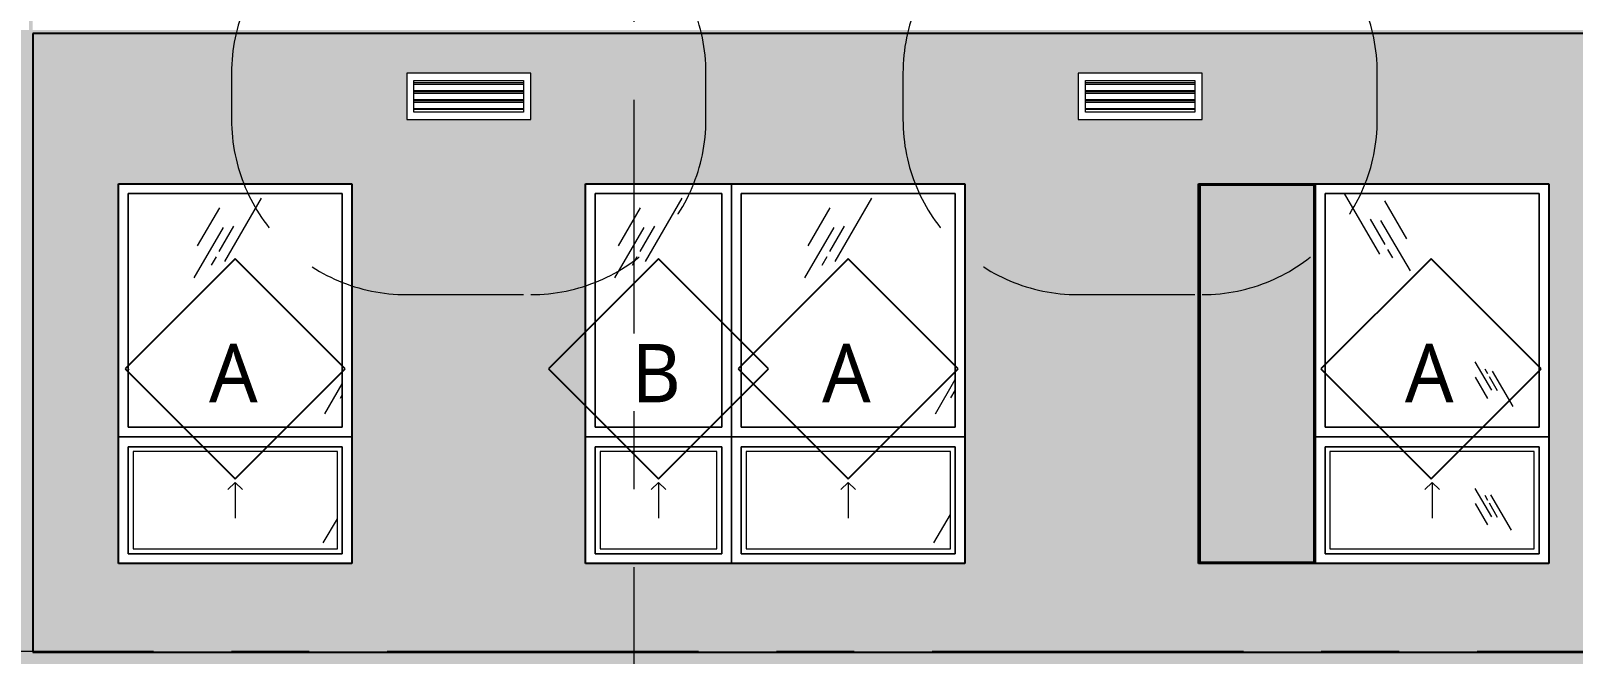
# Model space of a CAD drawing. Header units: inches. Extents: x 6 to 15224, y -733 to 6300.
# Drawn here: x 10764.1 to 11081.1, y 5348.4 to 5476.4 of the extents above; entities that cross this region are included whole.
import ezdxf

# ---------------------------------------------------------------- set-up
doc = ezdxf.new("R2010")
doc.units = ezdxf.units.IN
doc.header["$MEASUREMENT"] = 0
for name, pattern in [('Center 1_2_', [112, 64, -16, 16, -16]), ('Center 3_8_', [96, 48, -16, 16, -16]), ('Hidden 3_16_', [36, 24, -12])]:
    doc.linetypes.add(name, pattern=pattern)
for name, color, linetype, lineweight in [('A-FLOR-LEVL', 51, 'Continuous', 13), ('A-GENM', 13, 'Continuous', 18), ('A-GLAZ', 151, 'Continuous', 25), ('A-GLAZ-IDEN', 152, 'Continuous', 25), ('A-GLAZ-SILL', 1, 'Continuous', 18), ('A-WALL', 113, 'Continuous', 25), ('A-WALL-PATT', 111, 'Continuous', 25), ('M-EQPM', 50, 'Continuous', 18), ('M-EQPM-HDLN', 50, 'Hidden 3_16_', 13), ('S-GRID', 1, 'Continuous', 13)]:
    doc.layers.add(name, color=color, linetype=linetype, lineweight=lineweight)
doc.styles.add('Open Sans_5', font='OpenSans-Regular.ttf', dxfattribs={"height": 12})
pattern_1 = [(0, (10796.0429, 0), (5.12, 1.28), [0.16896, -3.671, 0.16896, -3.671, -20.48]), (0, (10796.0429, 0), (5.12, 1.28), [-7.68, 0.16896, -7.511, 0.16896, -3.671, -8.96]), (0, (10796.0429, 0), (5.12, 1.28), [-19.2, 0.16896, -2.391, 0.16896, -6.231]), (120, (10797.9629, 0.64), (-3.66851252, 3.79405007), [0.16896, -3.671, 0.16896, -3.671, -20.48]), (120, (10797.9629, 0.64), (-3.66851252, 3.79405007), [-7.68, 0.16896, -7.511, 0.16896, -3.671, -8.96]), (120, (10797.9629, 0.64), (-3.66851252, 3.79405007), [-19.2, 0.16896, -2.391, 0.16896, -6.231]), (240, (10798.6029, 3.2), (-1.45148748, -5.07405007), [0.16896, -3.671, 0.16896, -3.671, -20.48]), (240, (10798.6029, 3.2), (-1.45148748, -5.07405007), [-7.68, 0.16896, -7.511, 0.16896, -3.671, -8.96]), (240, (10798.6029, 3.2), (-1.45148748, -5.07405007), [-19.2, 0.16896, -2.391, 0.16896, -6.231])]

# ---------------------------------------------------------------- blocks, each defined once
blk = doc.blocks.new('1-2 WD Adaptive - 4-0_x6_-6_-12420702-EAST ELEVATION')
at = {"layer": 'A-GLAZ', "lineweight": 13}
h = blk.add_hatch(dxfattribs=at)
h.set_pattern_fill('FP_338', color=256, style=0, pattern_type=2)
h.set_pattern_definition([(59.808, (3435.497, 5432.806), (144.0017, 239.99866), [9, -754.581]), (59.808, (3434.763, 5426.193), (144.0017, 239.99866), [12, -751.581]), (59.808, (3439.948, 5431.623), (144.0017, 239.99866), [6, -757.581]), (59.808, (3438.359, 5428.844), (144.0017, 239.99866), [2, -761.581]), (59.808, (3441.054, 5429.598), (144.0017, 239.99866), [15, -748.581]), (59.808, (3466.472, 5399.404), (144.0017, 239.99866), [5.063, -758.519]), (59.808, (3466.031, 5401.668), (144.0017, 239.99866), [6.75, -756.831]), (59.808, (3464.822, 5401.525), (144.0017, 239.99866), [3.375, -760.206]), (59.808, (3466.853, 5405.029), (144.0017, 239.99866), [1.125, -762.456]), (59.808, (3461.639, 5398.297), (144.0017, 239.99866), [8.437, -755.144])])
h.paths.add_polyline_path([(3450, 5395), (3450, 5443), (3406, 5443), (3406, 5395), (3447.8, 5395)])
at = {"layer": 'A-GLAZ-SILL', "lineweight": 13}
h = blk.add_hatch(dxfattribs=at)
h.set_pattern_fill('FP_337', color=256, style=0, pattern_type=2)
h.set_pattern_definition([(59.808, (3435.497, 5406.806), (144.0017, 239.99866), [9, -754.581]), (59.808, (3434.763, 5400.193), (144.0017, 239.99866), [12, -751.581]), (59.808, (3439.948, 5405.623), (144.0017, 239.99866), [6, -757.581]), (59.808, (3438.359, 5402.844), (144.0017, 239.99866), [2, -761.581]), (59.808, (3441.054, 5403.598), (144.0017, 239.99866), [15, -748.581]), (59.808, (3466.472, 5373.404), (144.0017, 239.99866), [5.063, -758.519]), (59.808, (3466.031, 5375.668), (144.0017, 239.99866), [6.75, -756.831]), (59.808, (3464.822, 5375.525), (144.0017, 239.99866), [3.375, -760.206]), (59.808, (3466.853, 5379.029), (144.0017, 239.99866), [1.125, -762.456]), (59.808, (3461.639, 5372.297), (144.0017, 239.99866), [8.438, -755.144])])
h.paths.add_polyline_path([(3415.13, 5370), (3449, 5370), (3449, 5390), (3407, 5390), (3407, 5370)])
at = {"layer": 'A-GLAZ', "lineweight": 13}
for p, q in [((3404, 5393), (3404, 5445)), ((3404, 5445), (3452, 5445)), ((3404, 5367), (3404, 5445)), ((3450, 5443), (3406, 5443)), ((3406, 5443), (3406, 5395)), ((3450, 5395), (3450, 5443)), ((3452, 5445), (3452, 5367)), ((3404, 5367), (3404, 5393)), ((3404, 5393), (3452, 5393)), ((3452, 5393), (3404, 5393)), ((3406, 5395), (3450, 5395)), ((3450, 5391), (3406, 5391)), ((3406, 5391), (3406, 5369)), ((3450, 5369), (3450, 5391)), ((3452, 5367), (3404, 5367)), ((3406, 5369), (3450, 5369))]:
    blk.add_line(p, q, dxfattribs=at)
at = {"layer": 'A-GLAZ', "linetype": 'Hidden 3_16_', "lineweight": 13}
for q in [(3426.5, 5382.17), (3429.5, 5382.17), (3428, 5376.33)]:
    blk.add_line((3428, 5383.67), q, dxfattribs=at)
at = {"layer": 'A-GLAZ-SILL'}
for p, q in [((3406, 5443), (3450, 5443)), ((3406, 5395), (3406, 5443)), ((3450, 5443), (3406, 5443)), ((3406, 5443), (3406, 5395)), ((3450, 5443), (3450, 5395)), ((3450, 5395), (3450, 5443)), ((3450, 5395), (3406, 5395)), ((3406, 5395), (3450, 5395)), ((3406, 5391), (3450, 5391)), ((3406, 5369), (3406, 5391)), ((3450, 5391), (3406, 5391)), ((3406, 5391), (3406, 5369)), ((3449, 5390), (3407, 5390)), ((3407, 5390), (3407, 5370)), ((3449, 5370), (3449, 5390)), ((3450, 5391), (3450, 5369)), ((3450, 5369), (3450, 5391)), ((3407, 5370), (3449, 5370)), ((3450, 5369), (3406, 5369)), ((3406, 5369), (3450, 5369))]:
    blk.add_line(p, q, dxfattribs=at)
blk = doc.blocks.new('1-2 WD Adaptive - 2_-6_x6_-6_-17821690-EAST ELEVATION')
at = {"layer": 'A-GLAZ', "lineweight": 13}
h = blk.add_hatch(dxfattribs=at)
h.set_pattern_fill('FP_340', color=256, style=0, pattern_type=2)
h.set_pattern_definition([(59.808, (3396.497, 5432.806), (144.0017, 239.99866), [9, -754.581]), (59.808, (3395.763, 5426.193), (144.0017, 239.99866), [12, -751.581]), (59.808, (3400.948, 5431.623), (144.0017, 239.99866), [6, -757.581]), (59.808, (3399.359, 5428.844), (144.0017, 239.99866), [2, -761.581]), (59.808, (3402.054, 5429.598), (144.0017, 239.99866), [15, -748.581]), (59.808, (3427.472, 5399.404), (144.0017, 239.99866), [5.063, -758.519]), (59.808, (3427.031, 5401.668), (144.0017, 239.99866), [6.75, -756.831]), (59.808, (3425.822, 5401.525), (144.0017, 239.99866), [3.375, -760.206]), (59.808, (3427.853, 5405.029), (144.0017, 239.99866), [1.125, -762.456]), (59.808, (3422.639, 5398.297), (144.0017, 239.99866), [8.437, -755.144])])
h.paths.add_polyline_path([(3376, 5395), (3402, 5395), (3402, 5443), (3376, 5443), (3376, 5421)])
at = {"layer": 'A-GLAZ-SILL', "lineweight": 13}
h = blk.add_hatch(dxfattribs=at)
h.set_pattern_fill('FP_339', color=256, style=0, pattern_type=2)
h.set_pattern_definition([(59.808, (3396.497, 5406.806), (144.0017, 239.99866), [9, -754.581]), (59.808, (3395.763, 5400.193), (144.0017, 239.99866), [12, -751.581]), (59.808, (3400.948, 5405.623), (144.0017, 239.99866), [6, -757.581]), (59.808, (3399.359, 5402.844), (144.0017, 239.99866), [2, -761.581]), (59.808, (3402.054, 5403.598), (144.0017, 239.99866), [15, -748.581]), (59.808, (3427.472, 5373.404), (144.0017, 239.99866), [5.063, -758.519]), (59.808, (3427.031, 5375.668), (144.0017, 239.99866), [6.75, -756.831]), (59.808, (3425.822, 5375.525), (144.0017, 239.99866), [3.375, -760.206]), (59.808, (3427.853, 5379.029), (144.0017, 239.99866), [1.125, -762.456]), (59.808, (3422.639, 5372.297), (144.0017, 239.99866), [8.438, -755.144])])
h.paths.add_polyline_path([(3382.45, 5370), (3401, 5370), (3401, 5390), (3377, 5390), (3377, 5370)])
at = {"layer": 'A-GLAZ', "lineweight": 13}
for p, q in [((3374, 5445), (3404, 5445)), ((3374, 5367), (3374, 5445)), ((3402, 5443), (3376, 5443)), ((3376, 5443), (3376, 5395)), ((3402, 5395), (3402, 5443)), ((3404, 5445), (3404, 5393)), ((3404, 5445), (3404, 5367)), ((3374, 5393), (3404, 5393)), ((3404, 5393), (3374, 5393)), ((3376, 5395), (3402, 5395)), ((3404, 5393), (3404, 5367)), ((3402, 5391), (3376, 5391)), ((3376, 5391), (3376, 5369)), ((3402, 5369), (3402, 5391)), ((3404, 5367), (3374, 5367)), ((3376, 5369), (3402, 5369))]:
    blk.add_line(p, q, dxfattribs=at)
at = {"layer": 'A-GLAZ', "linetype": 'Hidden 3_16_', "lineweight": 13}
for q in [(3387.5, 5382.17), (3390.5, 5382.17), (3389, 5376.33)]:
    blk.add_line((3389, 5383.67), q, dxfattribs=at)
at = {"layer": 'A-GLAZ-SILL'}
for p, q in [((3376, 5443), (3402, 5443)), ((3376, 5395), (3376, 5443)), ((3402, 5443), (3376, 5443)), ((3376, 5443), (3376, 5395)), ((3402, 5443), (3402, 5395)), ((3402, 5395), (3402, 5443)), ((3402, 5395), (3376, 5395)), ((3376, 5395), (3402, 5395)), ((3376, 5391), (3402, 5391)), ((3376, 5369), (3376, 5391)), ((3402, 5391), (3376, 5391)), ((3376, 5391), (3376, 5369)), ((3401, 5390), (3377, 5390)), ((3377, 5390), (3377, 5370)), ((3401, 5370), (3401, 5390)), ((3402, 5391), (3402, 5369)), ((3402, 5369), (3402, 5391)), ((3377, 5370), (3401, 5370)), ((3402, 5369), (3376, 5369)), ((3376, 5369), (3402, 5369))]:
    blk.add_line(p, q, dxfattribs=at)
blk = doc.blocks.new('1-2 WD Adaptive - 4-0_x6_-6_-V165-EAST ELEVATION')
at = {"layer": 'A-GLAZ', "lineweight": 13}
h = blk.add_hatch(dxfattribs=at)
h.set_pattern_fill('FP_344', color=256, style=0, pattern_type=2)
h.set_pattern_definition([(59.808, (3165.997, 5432.806), (144.0017, 239.99866), [9, -754.581]), (59.808, (3165.263, 5426.193), (144.0017, 239.99866), [12, -751.581]), (59.808, (3170.448, 5431.623), (144.0017, 239.99866), [6, -757.581]), (59.808, (3168.859, 5428.844), (144.0017, 239.99866), [2, -761.581]), (59.808, (3171.554, 5429.598), (144.0017, 239.99866), [15, -748.581]), (59.808, (3196.972, 5399.404), (144.0017, 239.99866), [5.063, -758.519]), (59.808, (3196.531, 5401.668), (144.0017, 239.99866), [6.75, -756.831]), (59.808, (3195.322, 5401.525), (144.0017, 239.99866), [3.375, -760.206]), (59.808, (3197.353, 5405.029), (144.0017, 239.99866), [1.125, -762.456]), (59.808, (3192.139, 5398.297), (144.0017, 239.99866), [8.437, -755.144])])
h.paths.add_polyline_path([(3180.5, 5395), (3180.5, 5443), (3136.5, 5443), (3136.5, 5395)])
at = {"layer": 'A-GLAZ-SILL', "lineweight": 13}
h = blk.add_hatch(dxfattribs=at)
h.set_pattern_fill('FP_343', color=256, style=0, pattern_type=2)
h.set_pattern_definition([(59.808, (3165.997, 5406.806), (144.0017, 239.99866), [9, -754.581]), (59.808, (3165.263, 5400.193), (144.0017, 239.99866), [12, -751.581]), (59.808, (3170.448, 5405.623), (144.0017, 239.99866), [6, -757.581]), (59.808, (3168.859, 5402.844), (144.0017, 239.99866), [2, -761.581]), (59.808, (3171.554, 5403.598), (144.0017, 239.99866), [15, -748.581]), (59.808, (3196.972, 5373.404), (144.0017, 239.99866), [5.063, -758.519]), (59.808, (3196.531, 5375.668), (144.0017, 239.99866), [6.75, -756.831]), (59.808, (3195.322, 5375.525), (144.0017, 239.99866), [3.375, -760.206]), (59.808, (3197.353, 5379.029), (144.0017, 239.99866), [1.125, -762.456]), (59.808, (3192.139, 5372.297), (144.0017, 239.99866), [8.438, -755.144])])
h.paths.add_polyline_path([(3157.5, 5370), (3179.5, 5370), (3179.5, 5390), (3137.5, 5390), (3137.5, 5370)])
at = {"layer": 'A-GLAZ', "lineweight": 13}
for p, q in [((3134.5, 5445), (3182.5, 5445)), ((3134.5, 5367), (3134.5, 5445)), ((3180.5, 5443), (3136.5, 5443)), ((3136.5, 5443), (3136.5, 5395)), ((3180.5, 5395), (3180.5, 5443)), ((3182.5, 5445), (3182.5, 5367)), ((3134.5, 5393), (3182.5, 5393)), ((3182.5, 5393), (3134.5, 5393)), ((3136.5, 5395), (3180.5, 5395)), ((3180.5, 5391), (3136.5, 5391)), ((3136.5, 5391), (3136.5, 5369)), ((3180.5, 5369), (3180.5, 5391)), ((3182.5, 5367), (3134.5, 5367)), ((3136.5, 5369), (3180.5, 5369))]:
    blk.add_line(p, q, dxfattribs=at)
at = {"layer": 'A-GLAZ', "linetype": 'Hidden 3_16_', "lineweight": 13}
for q in [(3157, 5382.17), (3160, 5382.17), (3158.5, 5376.33)]:
    blk.add_line((3158.5, 5383.67), q, dxfattribs=at)
at = {"layer": 'A-GLAZ-SILL'}
for p, q in [((3136.5, 5443), (3180.5, 5443)), ((3136.5, 5395), (3136.5, 5443)), ((3180.5, 5443), (3136.5, 5443)), ((3136.5, 5443), (3136.5, 5395)), ((3180.5, 5443), (3180.5, 5395)), ((3180.5, 5395), (3180.5, 5443)), ((3180.5, 5395), (3136.5, 5395)), ((3136.5, 5395), (3180.5, 5395)), ((3136.5, 5391), (3180.5, 5391)), ((3136.5, 5369), (3136.5, 5391)), ((3180.5, 5391), (3136.5, 5391)), ((3136.5, 5391), (3136.5, 5369)), ((3179.5, 5390), (3137.5, 5390)), ((3137.5, 5390), (3137.5, 5370)), ((3179.5, 5370), (3179.5, 5390)), ((3180.5, 5391), (3180.5, 5369)), ((3180.5, 5369), (3180.5, 5391)), ((3137.5, 5370), (3179.5, 5370)), ((3180.5, 5369), (3136.5, 5369)), ((3136.5, 5369), (3180.5, 5369))]:
    blk.add_line(p, q, dxfattribs=at)
blk = doc.blocks.new('1-2 WD Adaptive-Color Side Panel-TS - 4-0_x6_-6_-17821692-EAST ELEVATION')
at = {"layer": 'A-GLAZ', "lineweight": 13}
blk.add_hatch(color=256, dxfattribs=at).paths.add_polyline_path([(2990.37, 5367.25), (3013.75, 5367.25), (3013.75, 5444.75), (2990.25, 5444.75), (2990.25, 5367.25)])
h = blk.add_hatch(dxfattribs=at)
h.set_pattern_fill('FP_346', color=256, style=0, pattern_type=2)
h.set_pattern_definition([(120.192, (3030.503, 5432.806), (-144.0017, 239.99866), [9, -754.581]), (120.192, (3031.237, 5426.193), (-144.0017, 239.99866), [12, -751.581]), (120.192, (3026.052, 5431.623), (-144.0017, 239.99866), [6, -757.581]), (120.192, (3027.641, 5428.844), (-144.0017, 239.99866), [2, -761.581]), (120.192, (3024.946, 5429.598), (-144.0017, 239.99866), [15, -748.581]), (120.192, (2999.528, 5399.404), (-144.0017, 239.99866), [5.063, -758.519]), (120.192, (2999.969, 5401.668), (-144.0017, 239.99866), [6.75, -756.831]), (120.192, (3001.178, 5401.525), (-144.0017, 239.99866), [3.375, -760.206]), (120.192, (2999.147, 5405.029), (-144.0017, 239.99866), [1.125, -762.456]), (120.192, (3004.361, 5398.297), (-144.0017, 239.99866), [8.437, -755.144])])
h.paths.add_polyline_path([(3055.72, 5395), (3060, 5395), (3060, 5443), (3016, 5443), (3016, 5395)])
at = {"layer": 'A-GLAZ-SILL', "lineweight": 13}
h = blk.add_hatch(dxfattribs=at)
h.set_pattern_fill('FP_345', color=256, style=0, pattern_type=2)
h.set_pattern_definition([(120.192, (3030.503, 5406.806), (-144.0017, 239.99866), [9, -754.581]), (120.192, (3031.237, 5400.193), (-144.0017, 239.99866), [12, -751.581]), (120.192, (3026.052, 5405.623), (-144.0017, 239.99866), [6, -757.581]), (120.192, (3027.641, 5402.844), (-144.0017, 239.99866), [2, -761.581]), (120.192, (3024.946, 5403.598), (-144.0017, 239.99866), [15, -748.581]), (120.192, (2999.528, 5373.404), (-144.0017, 239.99866), [5.063, -758.519]), (120.192, (2999.969, 5375.668), (-144.0017, 239.99866), [6.75, -756.831]), (120.192, (3001.178, 5375.525), (-144.0017, 239.99866), [3.375, -760.206]), (120.192, (2999.147, 5379.029), (-144.0017, 239.99866), [1.125, -762.456]), (120.192, (3004.361, 5372.297), (-144.0017, 239.99866), [8.438, -755.144])])
h.paths.add_polyline_path([(3059, 5370), (3059, 5390), (3017, 5390), (3017, 5370), (3055.72, 5370)])
at = {"layer": 'A-GLAZ'}
for p, q in [((2990.25, 5444.75), (2990.25, 5367.25)), ((3013.75, 5444.75), (2990.25, 5444.75)), ((3013.75, 5367.25), (3013.75, 5444.75)), ((2990.25, 5367.25), (3013.75, 5367.25))]:
    blk.add_line(p, q, dxfattribs=at)
at = {"layer": 'A-GLAZ', "lineweight": 13}
for p, q in [((3014, 5445), (3014, 5367)), ((3062, 5445), (3014, 5445)), ((3016, 5443), (3016, 5395)), ((3060, 5443), (3016, 5443)), ((3060, 5395), (3060, 5443)), ((3062, 5367), (3062, 5445)), ((3014, 5393), (3062, 5393)), ((3062, 5393), (3014, 5393)), ((3016, 5395), (3060, 5395)), ((3016, 5391), (3016, 5369)), ((3060, 5391), (3016, 5391)), ((3060, 5369), (3060, 5391)), ((3014, 5367), (3062, 5367)), ((3016, 5369), (3060, 5369))]:
    blk.add_line(p, q, dxfattribs=at)
at = {"layer": 'A-GLAZ', "linetype": 'Hidden 3_16_', "lineweight": 13}
for q in [(3036.5, 5382.17), (3039.5, 5382.17), (3038, 5376.33)]:
    blk.add_line((3038, 5383.67), q, dxfattribs=at)
at = {"layer": 'A-GLAZ-SILL'}
for p, q in [((3060, 5443), (3016, 5443)), ((3016, 5443), (3016, 5395)), ((3016, 5443), (3060, 5443)), ((3016, 5395), (3016, 5443)), ((3060, 5395), (3060, 5443)), ((3060, 5443), (3060, 5395)), ((3016, 5395), (3060, 5395)), ((3060, 5395), (3016, 5395)), ((3060, 5391), (3016, 5391)), ((3016, 5391), (3016, 5369)), ((3016, 5391), (3060, 5391)), ((3016, 5369), (3016, 5391)), ((3017, 5390), (3017, 5370)), ((3059, 5390), (3017, 5390)), ((3059, 5370), (3059, 5390)), ((3060, 5369), (3060, 5391)), ((3060, 5391), (3060, 5369)), ((3017, 5370), (3059, 5370)), ((3016, 5369), (3060, 5369)), ((3060, 5369), (3016, 5369))]:
    blk.add_line(p, q, dxfattribs=at)
blk = doc.blocks.new('ME Louvers w Trim-AM - 24_ x 8_-17810076-EAST ELEVATION')
at = {"layer": 'A-GENM', "lineweight": 13}
for p, q in [((355.25, 5465.75), (332.75, 5465.75)), ((332.75, 5465.48), (355.25, 5465.48)), ((355.25, 5464.1), (332.75, 5464.1)), ((355.25, 5463.95), (332.75, 5463.95)), ((355.25, 5463.9), (332.75, 5463.9)), ((332.75, 5463.63), (355.25, 5463.63)), ((355.25, 5462.25), (332.75, 5462.25)), ((355.25, 5462.1), (332.75, 5462.1)), ((355.25, 5462.05), (332.75, 5462.05)), ((332.75, 5461.78), (355.25, 5461.78)), ((355.25, 5460.4), (332.75, 5460.4)), ((355.25, 5460.25), (332.75, 5460.25))]:
    blk.add_line(p, q, dxfattribs=at)
at = {"layer": 'M-EQPM'}
for p, q in [((331.25, 5467.75), (331.25, 5458.25)), ((356.75, 5467.75), (331.25, 5467.75)), ((332.75, 5466.25), (355.25, 5466.25)), ((332.75, 5459.75), (332.75, 5466.25)), ((355.25, 5466.25), (355.25, 5459.75)), ((356.75, 5458.25), (356.75, 5467.75)), ((355.25, 5459.75), (332.75, 5459.75)), ((331.25, 5458.25), (356.75, 5458.25))]:
    blk.add_line(p, q, dxfattribs=at)
at = {"layer": 'M-EQPM-HDLN'}
for p, q in [((356.75, 5503.75), (331.25, 5503.75)), ((295.25, 5467.75), (295.25, 5458.25)), ((392.75, 5458.25), (392.75, 5467.75)), ((331.25, 5422.25), (356.75, 5422.25))]:
    blk.add_line(p, q, dxfattribs=at)
for centre, start, end in [((331.25, 5467.75), 90, 180), ((356.75, 5467.75), 0, 90), ((331.25, 5458.25), 180, 270), ((356.75, 5458.25), 270, 360)]:
    blk.add_arc(centre, 36, start, end, dxfattribs=at)
blk = doc.blocks.new('TAG Window-AM - Standard-51685-EAST ELEVATION')
at = {"layer": 'A-GLAZ-IDEN'}
for p, q in [((3827, 5941.13), (3804.37, 5918.5)), ((3849.63, 5918.5), (3827, 5941.13)), ((3804.37, 5918.5), (3827, 5895.87)), ((3827, 5895.87), (3849.63, 5918.5))]:
    blk.add_line(p, q, dxfattribs=at)

msp = doc.modelspace()

# ---------------------------------------------------------------- hatches: boundary and pattern name
at = {"layer": 'A-WALL-PATT', "lineweight": 13}
h = msp.add_hatch(dxfattribs=at)
h.set_pattern_fill('FP_310', color=256, style=0, pattern_type=2)
h.set_pattern_definition(pattern_1)
h.paths.add_polyline_path([(10602.11692555, 5475.875), (12348.55442555, 5475.875), (12348.55442555, 5476.625), (11659.92942555, 5476.625), (11659.92942555, 5494.875), (11659.17942555, 5494.875), (11659.17942555, 5476.625), (10764.49192555, 5476.625), (10764.49192555, 5603.75), (10763.74192555, 5603.75), (10763.74192555, 5476.625), (9889.11692555, 5476.625), (9889.11692555, 5494.875), (9888.36692555, 5494.875), (9888.36692555, 5476.625), (9024.11692555, 5476.625), (9024.11692555, 5494.875), (9023.36692555, 5494.875), (9023.36692555, 5476.625), (8816.17942555, 5476.625), (8816.17942555, 5475.875), (10594.21305402, 5475.875)])
h = msp.add_hatch(dxfattribs=at)
h.set_pattern_fill('FP_310', color=256, style=0, pattern_type=2)
h.set_pattern_definition(pattern_1)
h.paths.add_polyline_path([(8824.86692555, 5330.25), (9023.36692555, 5330.25), (9023.36692555, 5348), (8824.86692555, 5348), (8824.86692555, 5346.84857183)])
h.paths.add_polyline_path([(11517.24413735, 5330.25), (11659.17942555, 5330.25), (11659.17942555, 5348), (10764.49192555, 5348), (10764.49192555, 5330.25), (11509.07572069, 5330.25)])
h.paths.add_polyline_path([(11659.92942555, 5330.25), (12348.55442555, 5330.25), (12348.55442555, 5348), (11659.92942555, 5348), (11659.92942555, 5346.84857183)])
h.paths.add_polyline_path([(9024.11692555, 5330.25), (9888.36692555, 5330.25), (9888.36692555, 5348), (9024.11692555, 5348), (9024.11692555, 5346.84857183)])
h.paths.add_polyline_path([(10267.47638735, 5330.25), (10763.74192555, 5330.25), (10763.74192555, 5348), (9889.11692555, 5348), (9889.11692555, 5330.25), (10234.80272069, 5330.25)])
h.paths.add_polyline_path([(8927.85605402, 5348.75), (9023.36692555, 5348.75), (9023.36692555, 5367), (8976.11692555, 5367), (8976.11692555, 5445), (9023.36692555, 5445), (9023.36692555, 5475.875), (8824.86692555, 5475.875), (8824.86692555, 5348.75), (8862.50872069, 5348.75)])
h.paths.add_polyline_path([(10757.58138735, 5348.75), (10763.74192555, 5348.75), (10763.74192555, 5475.875), (9889.11692555, 5475.875), (9889.11692555, 5348.75), (10692.23405402, 5348.75)])
h.paths.add_polyline_path([(12227.89638735, 5348.75), (12348.55442555, 5348.75), (12348.55442555, 5475.875), (11659.92942555, 5475.875), (11659.92942555, 5445), (11707.11692555, 5445), (11707.11692555, 5367), (11659.92942555, 5367), (11659.92942555, 5348.75), (12195.22272069, 5348.75)])
h.paths.add_polyline_path([(9319.94005402, 5348.75), (9888.36692555, 5348.75), (9888.36692555, 5367), (9811.11692555, 5367), (9811.11692555, 5445), (9888.36692555, 5445), (9888.36692555, 5475.875), (9024.11692555, 5475.875), (9024.11692555, 5348.75), (9254.59272069, 5348.75)])
h.paths.add_polyline_path([(11476.40205402, 5348.75), (11659.17942555, 5348.75), (11659.17942555, 5367), (11659.11692555, 5367), (11659.11692555, 5445), (11659.17942555, 5445), (11659.17942555, 5475.875), (10764.49192555, 5475.875), (10764.49192555, 5348.75), (11411.05472069, 5348.75)])
h.paths.add_polyline_path([(11940.11692555, 5367), (11868.11692555, 5367), (11868.11692555, 5445), (11940.11692555, 5445), (11940.11692555, 5423.07123849)])
h.paths.add_polyline_path([(12204.11692555, 5367), (12132.11692555, 5367), (12132.11692555, 5445), (12204.11692555, 5445), (12204.11692555, 5384.95990516)])
h.paths.add_polyline_path([(12330.11692555, 5367), (12252.11692555, 5367), (12252.11692555, 5445), (12330.11692555, 5445), (12330.11692555, 5384.95990516)])
h.paths.add_polyline_path([(12060.61692555, 5367), (12012.61692555, 5367), (12012.61692555, 5445), (12060.61692555, 5445), (12060.61692555, 5423.07123849)])
h.paths.add_polyline_path([(11316.11692555, 5367), (11316.11692555, 5445), (11388.11692555, 5445), (11388.11692555, 5367), (11345.70738735, 5367)])
h.paths.add_polyline_path([(11820.11692555, 5367), (11742.11692555, 5367), (11742.11692555, 5445), (11820.11692555, 5445), (11820.11692555, 5384.95990516)])
h.paths.add_polyline_path([(11514.11692555, 5367), (11514.11692555, 5445), (11562.11692555, 5445), (11562.11692555, 5367), (11541.74938735, 5367)])
h.paths.add_polyline_path([(11490.11692555, 5367), (11412.11692555, 5367), (11412.11692555, 5445), (11490.11692555, 5445), (11490.11692555, 5384.95990516)])
h.paths.add_polyline_path([(11244.11692555, 5367), (11196.11692555, 5367), (11196.11692555, 5445), (11244.11692555, 5445), (11244.11692555, 5384.95990516)])
h.paths.add_polyline_path([(10602.11692555, 5367), (10602.11692555, 5445), (10674.11692555, 5445), (10674.11692555, 5367), (10626.88672069, 5367)])
h.paths.add_polyline_path([(11148.11692555, 5367), (11100.11692555, 5367), (11100.11692555, 5445), (11148.11692555, 5445), (11148.11692555, 5384.95990516)])
h.paths.add_polyline_path([(11018.97072069, 5367), (11004.11692555, 5367), (11004.11692555, 5445), (11076.11692555, 5445), (11076.11692555, 5367)])
h.paths.add_polyline_path([(10956.11692555, 5367), (10878.11692555, 5367), (10878.11692555, 5445), (10956.11692555, 5445), (10956.11692555, 5423.07123849)])
h.paths.add_polyline_path([(10344.11692555, 5367), (10272.11692555, 5367), (10272.11692555, 5445), (10344.11692555, 5445), (10344.11692555, 5423.07123849)])
h.paths.add_polyline_path([(10746.11692555, 5367), (10698.11692555, 5367), (10698.11692555, 5445), (10746.11692555, 5445), (10746.11692555, 5423.07123849)])
h.paths.add_polyline_path([(10790.25505402, 5367), (10782.11692555, 5367), (10782.11692555, 5445), (10830.11692555, 5445), (10830.11692555, 5367), (10822.92872069, 5367)])
h.paths.add_polyline_path([(10380.11692555, 5367), (10380.11692555, 5445), (10458.11692555, 5445), (10458.11692555, 5367), (10430.84472069, 5367)])
h.paths.add_polyline_path([(9378.11692555, 5367), (9378.11692555, 5445), (9450.11692555, 5445), (9450.11692555, 5367), (9385.28738735, 5367)])
h.paths.add_polyline_path([(10212.11692555, 5367), (10140.11692555, 5367), (10140.11692555, 5445), (10212.11692555, 5445), (10212.11692555, 5423.07123849)])
h.paths.add_polyline_path([(10506.11692555, 5367), (10506.11692555, 5445), (10554.11692555, 5445), (10554.11692555, 5367)])
h.paths.add_polyline_path([(10104.10805402, 5367), (10068.11692555, 5367), (10068.11692555, 5445), (10116.11692555, 5445), (10116.11692555, 5367)])
h.paths.add_polyline_path([(9777.37138735, 5367), (9715.11692555, 5367), (9715.11692555, 5445), (9787.11692555, 5445), (9787.11692555, 5367)])
h.paths.add_polyline_path([(9996.11692555, 5367), (9948.11692555, 5367), (9948.11692555, 5445), (9996.11692555, 5445), (9996.11692555, 5423.07123849)])
h.paths.add_polyline_path([(9258.11692555, 5367), (9258.11692555, 5445), (9306.11692555, 5445), (9306.11692555, 5367)])
h.paths.add_polyline_path([(9646.67672069, 5367), (9618.11692555, 5367), (9618.11692555, 5445), (9666.11692555, 5445), (9666.11692555, 5367)])
h.paths.add_polyline_path([(8862.50872069, 5367), (8856.11692555, 5367), (8856.11692555, 5445), (8928.11692555, 5445), (8928.11692555, 5367), (8927.85605402, 5367)])
h.paths.add_polyline_path([(9084.11692555, 5367), (9084.11692555, 5445), (9186.11692555, 5445), (9186.11692555, 5367), (9123.89805402, 5367)])
h.paths.add_polyline_path([(9474.11692555, 5367), (9474.11692555, 5445), (9522.11692555, 5445), (9522.11692555, 5367), (9515.98205402, 5367)])
h.paths.add_polyline_path([(10841.4740684, 5458.25), (10841.36692555, 5458.25), (10841.36692555, 5467.75), (10866.86692555, 5467.75), (10866.86692555, 5458.25), (10842.86692555, 5458.25)])
h.paths.add_polyline_path([(11280.36005402, 5458.25), (11267.36692555, 5458.25), (11267.36692555, 5467.75), (11292.86692555, 5467.75), (11292.86692555, 5458.25), (11291.36692555, 5458.25)])
h.paths.add_polyline_path([(9931.36692555, 5458.25), (9905.86692555, 5458.25), (9905.86692555, 5467.75), (9931.36692555, 5467.75), (9931.36692555, 5458.4)])
h.paths.add_polyline_path([(9055.7240684, 5458.25), (9053.36692555, 5458.25), (9053.36692555, 5467.75), (9078.86692555, 5467.75), (9078.86692555, 5458.25), (9058.55072069, 5458.25)])
h.paths.add_polyline_path([(11599.36692555, 5458.25), (11597.86692555, 5458.25), (11597.86692555, 5467.75), (11623.36692555, 5467.75), (11623.36692555, 5458.25), (11607.09672069, 5458.25)])
h.paths.add_polyline_path([(10577.36692555, 5458.25), (10577.36692555, 5467.75), (10602.86692555, 5467.75), (10602.86692555, 5458.25), (10578.86692555, 5458.25)])
h.paths.add_polyline_path([(10019.36692555, 5458.25), (10019.36692555, 5467.75), (10044.86692555, 5467.75), (10044.86692555, 5458.25), (10020.86692555, 5458.25)])
h.paths.add_polyline_path([(9209.36692555, 5458.25), (9209.36692555, 5467.75), (9234.86692555, 5467.75), (9234.86692555, 5458.25), (9210.86692555, 5458.25)])
h.paths.add_polyline_path([(12203.36692555, 5458.25), (12203.36692555, 5467.75), (12228.86692555, 5467.75), (12228.86692555, 5458.25), (12204.11692555, 5458.25)])
h.paths.add_polyline_path([(9713.86692555, 5458.25), (9689.86692555, 5458.25), (9689.86692555, 5467.75), (9715.36692555, 5467.75), (9715.36692555, 5458.25), (9714.64371126, 5458.25)])
h.paths.add_polyline_path([(12107.61692555, 5458.25), (12083.61692555, 5458.25), (12083.61692555, 5467.75), (12109.11692555, 5467.75), (12109.11692555, 5458.25)])
h.paths.add_polyline_path([(11868.86692555, 5458.25), (11843.36692555, 5458.25), (11843.36692555, 5467.75), (11868.86692555, 5467.75), (11868.86692555, 5458.85416667)])
h.paths.add_polyline_path([(10979.36692555, 5458.25), (10979.36692555, 5467.75), (11004.86692555, 5467.75), (11004.86692555, 5458.25), (10980.86692555, 5458.25)])
h.paths.add_polyline_path([(9582.41040381, 5458.25), (9557.36692555, 5458.25), (9557.36692555, 5467.75), (9582.86692555, 5467.75), (9582.86692555, 5458.25)])
h.paths.add_polyline_path([(10251.86692555, 5458.25), (10229.36692555, 5458.25), (10229.36692555, 5467.75), (10254.86692555, 5467.75), (10254.86692555, 5458.25), (10253.36692555, 5458.25)])
h.paths.add_polyline_path([(10337.36692555, 5458.25), (10337.36692555, 5467.75), (10362.86692555, 5467.75), (10362.86692555, 5458.25), (10338.43835412, 5458.25)])
h = msp.add_hatch(dxfattribs=at)
h.set_pattern_fill('FP_381', color=256, style=0, pattern_type=2)
h.set_pattern_definition(pattern_1)
h.paths.add_polyline_path([(9023.36692555, 5330.25), (9024.11692555, 5330.25), (9024.11692555, 5348), (9888.36692555, 5348), (9888.36692555, 5330.25), (9889.11692555, 5330.25), (9889.11692555, 5348), (10763.74192555, 5348), (10763.74192555, 5330.25), (10764.49192555, 5330.25), (10764.49192555, 5348), (11659.17942555, 5348), (11659.17942555, 5330.25), (11659.92942555, 5330.25), (11659.92942555, 5348), (12348.55442555, 5348), (12348.55442555, 5348.75), (11659.92942555, 5348.75), (11659.92942555, 5367), (11659.17942555, 5367), (11659.17942555, 5348.75), (11607.09672069, 5348.75), (10764.49192555, 5348.75), (10764.49192555, 5475.875), (10763.74192555, 5475.875), (10763.74192555, 5348.75), (9889.11692555, 5348.75), (9889.11692555, 5367), (9888.36692555, 5367), (9888.36692555, 5348.75), (9024.11692555, 5348.75), (9024.11692555, 5367), (9023.36692555, 5367), (9023.36692555, 5348.75), (8824.86692555, 5348.75), (8824.86692555, 5348), (9023.36692555, 5348), (9023.36692555, 5346.84857183)])

# ---------------------------------------------------------------- linework, layer by layer
at = {"layer": 'A-FLOR-LEVL', "linetype": 'Center 1_2_'}
msp.add_line((8821.35523145, 5349), (13032.89411354, 5349), dxfattribs=at)
at = {"layer": 'A-WALL'}
for p, q in [((11659.17942555, 5475.875), (10764.49192555, 5475.875)), ((10764.49192555, 5475.875), (10764.49192555, 5348.75)), ((10782.11692555, 5445), (10830.11692555, 5445)), ((10782.11692555, 5367), (10782.11692555, 5445)), ((10830.11692555, 5445), (10830.11692555, 5367)), ((10878.11692555, 5367), (10878.11692555, 5445)), ((10878.11692555, 5445), (10956.11692555, 5445)), ((10956.11692555, 5445), (10956.11692555, 5367)), ((11004.11692555, 5445), (11076.11692555, 5445)), ((11004.11692555, 5367), (11004.11692555, 5445)), ((11028.11692555, 5445), (11028.11692555, 5367)), ((11076.11692555, 5445), (11076.11692555, 5367)), ((10830.11692555, 5367), (10782.11692555, 5367)), ((10956.11692555, 5367), (10878.11692555, 5367)), ((11076.11692555, 5367), (11004.11692555, 5367)), ((10764.49192555, 5348.75), (11659.17942555, 5348.75))]:
    msp.add_line(p, q, dxfattribs=at)
at = {"layer": 'S-GRID', "linetype": 'Center 3_8_'}
msp.add_line((10888.11692555, 5030.27796347), (10888.11692555, 6219.06052942), dxfattribs=at)

# ---------------------------------------------------------------- block references
at = {"layer": 'A-GLAZ', "lineweight": 13}
for name, p in [('1-2 WD Adaptive - 4-0_x6_-6_-V165-EAST ELEVATION', (7647.61692555, 0)), ('1-2 WD Adaptive - 2_-6_x6_-6_-17821690-EAST ELEVATION', (7504.11692555, 0)), ('1-2 WD Adaptive - 4-0_x6_-6_-12420702-EAST ELEVATION', (7504.11692555, 0)), ('1-2 WD Adaptive-Color Side Panel-TS - 4-0_x6_-6_-17821692-EAST ELEVATION', (8014.11692555, 0))]:
    msp.add_blockref(name, p, dxfattribs=at)
at = {"layer": 'A-GLAZ-IDEN'}
for p in [(6979.11692555, -511.5), (7066.11692555, -511.5), (7105.11692555, -511.5), (7224.91208434, -511.5)]:
    msp.add_blockref('TAG Window-AM - Standard-51685-EAST ELEVATION', p, dxfattribs=at)
at = {"layer": 'M-EQPM-HDLN'}
for p in [(10510.11692555, 0), (10648.11692555, 0)]:
    msp.add_blockref('ME Louvers w Trim-AM - 24_ x 8_-17810076-EAST ELEVATION', p, dxfattribs=at)

# ---------------------------------------------------------------- texts
at = {"layer": 'A-GLAZ-IDEN', "lineweight": 13, "char_height": 12, "attachment_point": 1, "style": 'Open Sans_5'}
for s, insert, width in [('A', (10800.75106683, 5412.13131631), 12.928), ('B', (10887.57468888, 5412.13131631), 13.332), ('A', (10926.75106683, 5412.13131631), 12.928), ('A', (11046.54622563, 5412.13131631), 12.928)]:
    msp.add_mtext(s, dxfattribs=dict(at, insert=insert, width=width))

doc.saveas('drawing.dxf')
